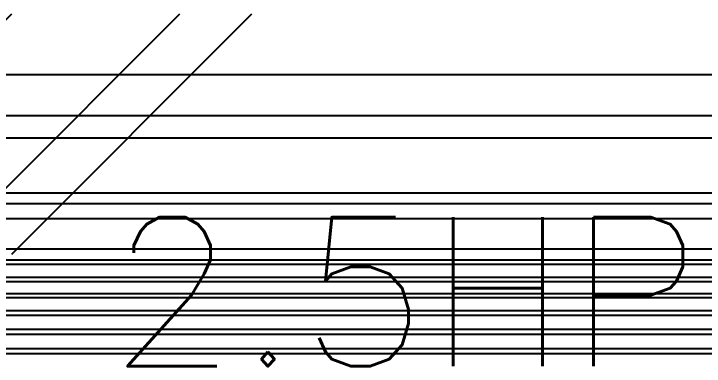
# Model space of a CAD drawing. Header units: inches. Extents: x -106706990 to 300603, y -86718466 to 1728185.
# Drawn here: x 140964 to 141683, y 50256 to 50623 of the extents above; entities that cross this region are included whole.
import ezdxf

# ---------------------------------------------------------------- set-up
doc = ezdxf.new("R2010")
doc.units = ezdxf.units.IN
doc.header["$MEASUREMENT"] = 0
for name, color, linetype in [('A-WALL', 1, 'Continuous'), ('A-WLH', 7, 'Continuous'), ('Edges', 7, 'Continuous'), ('logo', 7, 'Continuous')]:
    doc.layers.add(name, color=color, linetype=linetype)
doc.styles.add('ROMANS', font='romans.shx', dxfattribs={"width": 0.75, "height": 200})

# ---------------------------------------------------------------- blocks, each defined once
blk = doc.blocks.new('A$C52B244CD')
at = {"layer": 'A-WLH', "color": 8}
for p, q in [((0, 0), (250, 250)), ((75, 0), (325, 250)), ((250, 0), (500, 250)), ((325, 0), (575, 250))]:
    blk.add_line(p, q, dxfattribs=at)
blk = doc.blocks.new('air con')
at = {"layer": 'Edges'}
for p, q in [((71.402, 41.898), (152.402, 41.898)), ((71.402, 41.095), (152.402, 41.095)), ((71.402, 39.122), (152.402, 39.122)), ((152.402, 38.724), (71.402, 38.724)), ((152.402, 37.092), (71.402, 37.092)), ((152.402, 36.701), (71.402, 36.701)), ((152.402, 36.542), (71.402, 36.542)), ((152.402, 36.078), (71.402, 36.078)), ((152.402, 35.914), (71.402, 35.914)), ((152.402, 35.493), (71.402, 35.493)), ((152.402, 35.34), (71.402, 35.34)), ((152.402, 34.877), (71.402, 34.877)), ((152.402, 34.709), (71.402, 34.709)), ((152.402, 34.207), (71.402, 34.207)), ((152.402, 34.022), (71.402, 34.022)), ((152.402, 33.51), (71.402, 33.51)), ((152.402, 33.335), (71.402, 33.335))]:
    blk.add_line(p, q, dxfattribs=at)

msp = doc.modelspace()

# ---------------------------------------------------------------- linework, layer by layer
at = {"layer": 'A-WALL', "color": 8, "linetype": 'Continuous', "ltscale": 900}
for p, q in [((139707.77, 50559.69), (142107.77, 50559.69)), ((142107.77, 50409.69), (139707.77, 50409.69))]:
    msp.add_line(p, q, dxfattribs=at)

# ---------------------------------------------------------------- block references
at = {"xscale": 28.92590521224616, "yscale": 28.92590521224616, "zscale": 28.92590521224616}
msp.add_blockref('air con', (138193.91, 49305.12), dxfattribs=at)
at = {"layer": 'A-WLH', "color": 8}
msp.add_blockref('A$C52B244CD', (140637, 50372.85), dxfattribs=at)

# ---------------------------------------------------------------- texts
at = {"layer": 'logo', "color": 7, "style": 'ROMANS'}
msp.add_text('2.5HP', height=154.934, dxfattribs=at).set_placement((141062.67, 50256.41))

doc.saveas('drawing.dxf')
